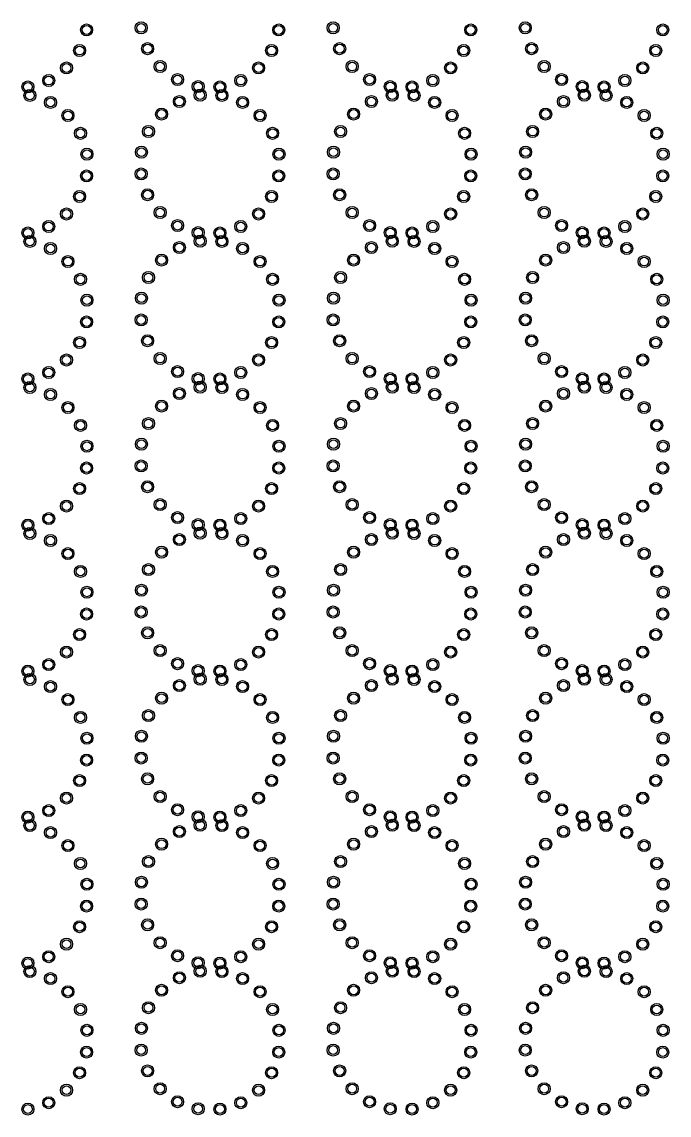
# Model space of a CAD drawing. Extents: x -1 to 383, y -3 to 314.
# Drawn here: x 94.2 to 188.1, y -3.2 to 155.4 of the extents above; entities that cross this region are included whole.
import ezdxf

# ---------------------------------------------------------------- set-up
doc = ezdxf.new("R2010")
doc.units = 0
doc.header["$MEASUREMENT"] = 0
doc.layers.get('0').update_dxf_attribs({"linetype": 'CONTINUOUS'})

msp = doc.modelspace()

# ---------------------------------------------------------------- linework, layer by layer
for centre, radius in [((103.64, 154.25), 0.873), ((103.64, 154.25), 0.645), ((111.55, 154.55), 0.873), ((111.55, 154.55), 0.645), ((131.5, 154.25), 0.873), ((131.5, 154.25), 0.645), ((139.4, 154.55), 0.873), ((139.4, 154.55), 0.645), ((159.35, 154.25), 0.873), ((159.35, 154.25), 0.645), ((167.26, 154.55), 0.873), ((167.26, 154.55), 0.645), ((187.21, 154.25), 0.873), ((187.21, 154.25), 0.645), ((112.48, 151.53), 0.873), ((140.34, 151.53), 0.873), ((168.19, 151.53), 0.873), ((102.62, 151.26), 0.873), ((102.62, 151.26), 0.645), ((112.48, 151.53), 0.645), ((130.47, 151.26), 0.873), ((130.47, 151.26), 0.645), ((140.34, 151.53), 0.645), ((158.33, 151.26), 0.873), ((158.33, 151.26), 0.645), ((168.19, 151.53), 0.645), ((186.19, 151.26), 0.873), ((186.19, 151.26), 0.645), ((100.72, 148.73), 0.873), ((100.72, 148.73), 0.645), ((114.3, 148.94), 0.873), ((114.3, 148.94), 0.645), ((128.58, 148.73), 0.873), ((128.58, 148.73), 0.645), ((142.16, 148.94), 0.873), ((142.16, 148.94), 0.645), ((156.44, 148.73), 0.873), ((156.44, 148.73), 0.645), ((170.01, 148.94), 0.873), ((170.01, 148.94), 0.645), ((184.3, 148.73), 0.873), ((184.3, 148.73), 0.645), ((98.14, 146.91), 0.873), ((98.14, 146.91), 0.645), ((116.83, 147.05), 0.873), ((116.83, 147.05), 0.645), ((126, 146.91), 0.873), ((126, 146.91), 0.645), ((144.68, 147.05), 0.873), ((144.68, 147.05), 0.645), ((153.85, 146.91), 0.873), ((153.85, 146.91), 0.645), ((172.54, 147.05), 0.873), ((172.54, 147.05), 0.645), ((181.71, 146.91), 0.873), ((181.71, 146.91), 0.645), ((95.12, 145.98), 0.873), ((95.12, 145.98), 0.645), ((119.82, 146.03), 0.873), ((119.82, 146.03), 0.645), ((122.98, 145.98), 0.873), ((122.98, 145.98), 0.645), ((147.68, 146.03), 0.873), ((147.68, 146.03), 0.645), ((150.84, 145.98), 0.873), ((150.84, 145.98), 0.645), ((175.53, 146.03), 0.873), ((175.53, 146.03), 0.645), ((178.69, 145.98), 0.873), ((178.69, 145.98), 0.645), ((95.41, 144.75), 0.873), ((95.41, 144.75), 0.645), ((98.4, 143.73), 0.873), ((98.4, 143.73), 0.645), ((117.09, 143.86), 0.873), ((117.09, 143.86), 0.645), ((120.11, 144.79), 0.873), ((120.11, 144.79), 0.645), ((123.27, 144.75), 0.873), ((123.27, 144.75), 0.645), ((126.26, 143.73), 0.873), ((126.26, 143.73), 0.645), ((144.95, 143.86), 0.873), ((144.95, 143.86), 0.645), ((147.97, 144.79), 0.873), ((147.97, 144.79), 0.645), ((151.13, 144.75), 0.873), ((151.13, 144.75), 0.645), ((154.12, 143.73), 0.873), ((154.12, 143.73), 0.645), ((172.81, 143.86), 0.873), ((172.81, 143.86), 0.645), ((175.83, 144.79), 0.873), ((175.83, 144.79), 0.645), ((178.99, 144.75), 0.873), ((178.99, 144.75), 0.645), ((181.98, 143.73), 0.873), ((181.98, 143.73), 0.645), ((114.51, 142.04), 0.873), ((142.37, 142.04), 0.873), ((170.22, 142.04), 0.873), ((100.93, 141.83), 0.873), ((100.93, 141.83), 0.645), ((114.51, 142.04), 0.645), ((128.79, 141.83), 0.873), ((128.79, 141.83), 0.645), ((142.37, 142.04), 0.645), ((156.65, 141.83), 0.873), ((156.65, 141.83), 0.645), ((170.22, 142.04), 0.645), ((184.51, 141.83), 0.873), ((184.51, 141.83), 0.645), ((102.75, 139.25), 0.873), ((102.75, 139.25), 0.645), ((112.61, 139.51), 0.873), ((112.61, 139.51), 0.645), ((130.61, 139.25), 0.873), ((130.61, 139.25), 0.645), ((140.47, 139.51), 0.873), ((140.47, 139.51), 0.645), ((158.47, 139.25), 0.873), ((158.47, 139.25), 0.645), ((168.33, 139.51), 0.873), ((168.33, 139.51), 0.645), ((186.33, 139.25), 0.873), ((186.33, 139.25), 0.645), ((103.68, 136.23), 0.873), ((103.68, 136.23), 0.645), ((111.59, 136.52), 0.873), ((111.59, 136.52), 0.645), ((131.54, 136.23), 0.873), ((131.54, 136.23), 0.645), ((139.45, 136.52), 0.873), ((139.45, 136.52), 0.645), ((159.4, 136.23), 0.873), ((159.4, 136.23), 0.645), ((167.31, 136.52), 0.873), ((167.31, 136.52), 0.645), ((187.26, 136.23), 0.873), ((187.26, 136.23), 0.645), ((103.64, 133.07), 0.873), ((103.64, 133.07), 0.645), ((111.55, 133.36), 0.873), ((111.55, 133.36), 0.645), ((131.5, 133.07), 0.873), ((131.5, 133.07), 0.645), ((139.4, 133.36), 0.873), ((139.4, 133.36), 0.645), ((159.35, 133.07), 0.873), ((159.35, 133.07), 0.645), ((167.26, 133.36), 0.873), ((167.26, 133.36), 0.645), ((187.21, 133.07), 0.873), ((187.21, 133.07), 0.645), ((102.62, 130.08), 0.873), ((102.62, 130.08), 0.645), ((112.48, 130.34), 0.873), ((112.48, 130.34), 0.645), ((130.47, 130.08), 0.873), ((130.47, 130.08), 0.645), ((140.34, 130.34), 0.873), ((140.34, 130.34), 0.645), ((158.33, 130.08), 0.873), ((158.33, 130.08), 0.645), ((168.19, 130.34), 0.873), ((168.19, 130.34), 0.645), ((186.19, 130.08), 0.873), ((186.19, 130.08), 0.645), ((114.3, 127.76), 0.873), ((142.16, 127.76), 0.873), ((170.01, 127.76), 0.873), ((100.72, 127.55), 0.873), ((100.72, 127.55), 0.645), ((114.3, 127.76), 0.645), ((128.58, 127.55), 0.873), ((128.58, 127.55), 0.645), ((142.16, 127.76), 0.645), ((156.44, 127.55), 0.873), ((156.44, 127.55), 0.645), ((170.01, 127.76), 0.645), ((184.3, 127.55), 0.873), ((184.3, 127.55), 0.645), ((95.12, 124.8), 0.873), ((95.12, 124.8), 0.645), ((98.14, 125.73), 0.873), ((98.14, 125.73), 0.645), ((116.83, 125.87), 0.873), ((116.83, 125.87), 0.645), ((119.82, 124.84), 0.873), ((119.82, 124.84), 0.645), ((122.98, 124.8), 0.873), ((122.98, 124.8), 0.645), ((126, 125.73), 0.873), ((126, 125.73), 0.645), ((144.68, 125.87), 0.873), ((144.68, 125.87), 0.645), ((147.68, 124.84), 0.873), ((147.68, 124.84), 0.645), ((150.84, 124.8), 0.873), ((150.84, 124.8), 0.645), ((153.85, 125.73), 0.873), ((153.85, 125.73), 0.645), ((172.54, 125.87), 0.873), ((172.54, 125.87), 0.645), ((175.53, 124.84), 0.873), ((175.53, 124.84), 0.645), ((178.69, 124.8), 0.873), ((178.69, 124.8), 0.645), ((181.71, 125.73), 0.873), ((181.71, 125.73), 0.645), ((95.41, 123.57), 0.873), ((95.41, 123.57), 0.645), ((120.11, 123.61), 0.873), ((120.11, 123.61), 0.645), ((123.27, 123.57), 0.873), ((123.27, 123.57), 0.645), ((147.97, 123.61), 0.873), ((147.97, 123.61), 0.645), ((151.13, 123.57), 0.873), ((151.13, 123.57), 0.645), ((175.83, 123.61), 0.873), ((175.83, 123.61), 0.645), ((178.99, 123.57), 0.873), ((178.99, 123.57), 0.645), ((98.4, 122.54), 0.873), ((98.4, 122.54), 0.645), ((117.09, 122.68), 0.873), ((117.09, 122.68), 0.645), ((126.26, 122.54), 0.873), ((126.26, 122.54), 0.645), ((144.95, 122.68), 0.873), ((144.95, 122.68), 0.645), ((154.12, 122.54), 0.873), ((154.12, 122.54), 0.645), ((172.81, 122.68), 0.873), ((172.81, 122.68), 0.645), ((181.98, 122.54), 0.873), ((181.98, 122.54), 0.645), ((100.93, 120.65), 0.873), ((100.93, 120.65), 0.645), ((114.51, 120.86), 0.873), ((114.51, 120.86), 0.645), ((128.79, 120.65), 0.873), ((128.79, 120.65), 0.645), ((142.37, 120.86), 0.873), ((142.37, 120.86), 0.645), ((156.65, 120.65), 0.873), ((156.65, 120.65), 0.645), ((170.22, 120.86), 0.873), ((170.22, 120.86), 0.645), ((184.51, 120.65), 0.873), ((184.51, 120.65), 0.645), ((112.61, 118.33), 0.873), ((112.61, 118.33), 0.645), ((140.47, 118.33), 0.873), ((140.47, 118.33), 0.645), ((168.33, 118.33), 0.873), ((168.33, 118.33), 0.645), ((102.75, 118.07), 0.873), ((102.75, 118.07), 0.645), ((130.61, 118.07), 0.873), ((130.61, 118.07), 0.645), ((158.47, 118.07), 0.873), ((158.47, 118.07), 0.645), ((186.33, 118.07), 0.873), ((186.33, 118.07), 0.645), ((103.68, 115.05), 0.873), ((111.59, 115.34), 0.873), ((111.59, 115.34), 0.645), ((131.54, 115.05), 0.873), ((139.45, 115.34), 0.873), ((139.45, 115.34), 0.645), ((159.4, 115.05), 0.873), ((167.31, 115.34), 0.873), ((167.31, 115.34), 0.645), ((187.26, 115.05), 0.873), ((103.68, 115.05), 0.645), ((131.54, 115.05), 0.645), ((159.4, 115.05), 0.645), ((187.26, 115.05), 0.645), ((103.64, 111.89), 0.873), ((111.55, 112.18), 0.873), ((111.55, 112.18), 0.645), ((131.5, 111.89), 0.873), ((139.4, 112.18), 0.873), ((139.4, 112.18), 0.645), ((159.35, 111.89), 0.873), ((167.26, 112.18), 0.873), ((167.26, 112.18), 0.645), ((187.21, 111.89), 0.873), ((103.64, 111.89), 0.645), ((131.5, 111.89), 0.645), ((159.35, 111.89), 0.645), ((187.21, 111.89), 0.645), ((102.62, 108.9), 0.873), ((102.62, 108.9), 0.645), ((112.48, 109.16), 0.873), ((112.48, 109.16), 0.645), ((130.47, 108.9), 0.873), ((130.47, 108.9), 0.645), ((140.34, 109.16), 0.873), ((140.34, 109.16), 0.645), ((158.33, 108.9), 0.873), ((158.33, 108.9), 0.645), ((168.19, 109.16), 0.873), ((168.19, 109.16), 0.645), ((186.19, 108.9), 0.873), ((186.19, 108.9), 0.645), ((100.72, 106.37), 0.873), ((100.72, 106.37), 0.645), ((114.3, 106.58), 0.873), ((114.3, 106.58), 0.645), ((128.58, 106.37), 0.873), ((128.58, 106.37), 0.645), ((142.16, 106.58), 0.873), ((142.16, 106.58), 0.645), ((156.44, 106.37), 0.873), ((156.44, 106.37), 0.645), ((170.01, 106.58), 0.873), ((170.01, 106.58), 0.645), ((184.3, 106.37), 0.873), ((184.3, 106.37), 0.645), ((98.14, 104.55), 0.873), ((98.14, 104.55), 0.645), ((116.83, 104.68), 0.873), ((116.83, 104.68), 0.645), ((126, 104.55), 0.873), ((126, 104.55), 0.645), ((144.68, 104.68), 0.873), ((144.68, 104.68), 0.645), ((153.85, 104.55), 0.873), ((153.85, 104.55), 0.645), ((172.54, 104.68), 0.873), ((172.54, 104.68), 0.645), ((181.71, 104.55), 0.873), ((181.71, 104.55), 0.645), ((95.12, 103.62), 0.873), ((95.12, 103.62), 0.645), ((95.41, 102.38), 0.873), ((119.82, 103.66), 0.873), ((119.82, 103.66), 0.645), ((120.11, 102.43), 0.873), ((122.98, 103.62), 0.873), ((122.98, 103.62), 0.645), ((123.27, 102.38), 0.873), ((147.68, 103.66), 0.873), ((147.68, 103.66), 0.645), ((147.97, 102.43), 0.873), ((150.84, 103.62), 0.873), ((150.84, 103.62), 0.645), ((151.13, 102.38), 0.873), ((175.53, 103.66), 0.873), ((175.53, 103.66), 0.645), ((175.83, 102.43), 0.873), ((178.69, 103.62), 0.873), ((178.69, 103.62), 0.645), ((178.99, 102.38), 0.873), ((95.41, 102.38), 0.645), ((98.4, 101.36), 0.873), ((98.4, 101.36), 0.645), ((117.09, 101.5), 0.873), ((117.09, 101.5), 0.645), ((120.11, 102.43), 0.645), ((123.27, 102.38), 0.645), ((126.26, 101.36), 0.873), ((126.26, 101.36), 0.645), ((144.95, 101.5), 0.873), ((144.95, 101.5), 0.645), ((147.97, 102.43), 0.645), ((151.13, 102.38), 0.645), ((154.12, 101.36), 0.873), ((154.12, 101.36), 0.645), ((172.81, 101.5), 0.873), ((172.81, 101.5), 0.645), ((175.83, 102.43), 0.645), ((178.99, 102.38), 0.645), ((181.98, 101.36), 0.873), ((181.98, 101.36), 0.645), ((100.93, 99.47), 0.873), ((100.93, 99.47), 0.645), ((114.51, 99.68), 0.873), ((114.51, 99.68), 0.645), ((128.79, 99.47), 0.873), ((128.79, 99.47), 0.645), ((142.37, 99.68), 0.873), ((142.37, 99.68), 0.645), ((156.65, 99.47), 0.873), ((156.65, 99.47), 0.645), ((170.22, 99.68), 0.873), ((170.22, 99.68), 0.645), ((184.51, 99.47), 0.873), ((184.51, 99.47), 0.645), ((102.75, 96.88), 0.873), ((102.75, 96.88), 0.645), ((112.61, 97.15), 0.873), ((112.61, 97.15), 0.645), ((130.61, 96.88), 0.873), ((130.61, 96.88), 0.645), ((140.47, 97.15), 0.873), ((140.47, 97.15), 0.645), ((158.47, 96.88), 0.873), ((158.47, 96.88), 0.645), ((168.33, 97.15), 0.873), ((168.33, 97.15), 0.645), ((186.33, 96.88), 0.873), ((186.33, 96.88), 0.645), ((103.68, 93.86), 0.873), ((103.68, 93.86), 0.645), ((111.59, 94.16), 0.873), ((111.59, 94.16), 0.645), ((131.54, 93.86), 0.873), ((131.54, 93.86), 0.645), ((139.45, 94.16), 0.873), ((139.45, 94.16), 0.645), ((159.4, 93.86), 0.873), ((159.4, 93.86), 0.645), ((167.31, 94.16), 0.873), ((167.31, 94.16), 0.645), ((187.26, 93.86), 0.873), ((187.26, 93.86), 0.645), ((103.64, 90.7), 0.873), ((103.64, 90.7), 0.645), ((111.55, 91), 0.873), ((111.55, 91), 0.645), ((131.5, 90.7), 0.873), ((131.5, 90.7), 0.645), ((139.4, 91), 0.873), ((139.4, 91), 0.645), ((159.35, 90.7), 0.873), ((159.35, 90.7), 0.645), ((167.26, 91), 0.873), ((167.26, 91), 0.645), ((187.21, 90.7), 0.873), ((187.21, 90.7), 0.645), ((112.48, 87.98), 0.873), ((140.34, 87.98), 0.873), ((168.19, 87.98), 0.873), ((102.62, 87.71), 0.873), ((102.62, 87.71), 0.645), ((112.48, 87.98), 0.645), ((130.47, 87.71), 0.873), ((130.47, 87.71), 0.645), ((140.34, 87.98), 0.645), ((158.33, 87.71), 0.873), ((158.33, 87.71), 0.645), ((168.19, 87.98), 0.645), ((186.19, 87.71), 0.873), ((186.19, 87.71), 0.645), ((100.72, 85.18), 0.873), ((100.72, 85.18), 0.645), ((114.3, 85.39), 0.873), ((114.3, 85.39), 0.645), ((128.58, 85.18), 0.873), ((128.58, 85.18), 0.645), ((142.16, 85.39), 0.873), ((142.16, 85.39), 0.645), ((156.44, 85.18), 0.873), ((156.44, 85.18), 0.645), ((170.01, 85.39), 0.873), ((170.01, 85.39), 0.645), ((184.3, 85.18), 0.873), ((184.3, 85.18), 0.645), ((98.14, 83.36), 0.873), ((116.83, 83.5), 0.873), ((116.83, 83.5), 0.645), ((126, 83.36), 0.873), ((144.68, 83.5), 0.873), ((144.68, 83.5), 0.645), ((153.85, 83.36), 0.873), ((172.54, 83.5), 0.873), ((172.54, 83.5), 0.645), ((181.71, 83.36), 0.873), ((95.12, 82.43), 0.873), ((95.12, 82.43), 0.645), ((98.14, 83.36), 0.645), ((119.82, 82.48), 0.873), ((119.82, 82.48), 0.645), ((122.98, 82.43), 0.873), ((122.98, 82.43), 0.645), ((126, 83.36), 0.645), ((147.68, 82.48), 0.873), ((147.68, 82.48), 0.645), ((150.84, 82.43), 0.873), ((150.84, 82.43), 0.645), ((153.85, 83.36), 0.645), ((175.53, 82.48), 0.873), ((175.53, 82.48), 0.645), ((178.69, 82.43), 0.873), ((178.69, 82.43), 0.645), ((181.71, 83.36), 0.645), ((95.41, 81.2), 0.873), ((95.41, 81.2), 0.645), ((98.4, 80.18), 0.873), ((117.09, 80.31), 0.873), ((117.09, 80.31), 0.645), ((120.11, 81.25), 0.873), ((120.11, 81.25), 0.645), ((123.27, 81.2), 0.873), ((123.27, 81.2), 0.645), ((126.26, 80.18), 0.873), ((144.95, 80.31), 0.873), ((144.95, 80.31), 0.645), ((147.97, 81.25), 0.873), ((147.97, 81.25), 0.645), ((151.13, 81.2), 0.873), ((151.13, 81.2), 0.645), ((154.12, 80.18), 0.873), ((172.81, 80.31), 0.873), ((172.81, 80.31), 0.645), ((175.83, 81.25), 0.873), ((175.83, 81.25), 0.645), ((178.99, 81.2), 0.873), ((178.99, 81.2), 0.645), ((181.98, 80.18), 0.873), ((98.4, 80.18), 0.645), ((114.51, 78.49), 0.873), ((126.26, 80.18), 0.645), ((142.37, 78.49), 0.873), ((154.12, 80.18), 0.645), ((170.22, 78.49), 0.873), ((181.98, 80.18), 0.645), ((100.93, 78.28), 0.873), ((100.93, 78.28), 0.645), ((114.51, 78.49), 0.645), ((128.79, 78.28), 0.873), ((128.79, 78.28), 0.645), ((142.37, 78.49), 0.645), ((156.65, 78.28), 0.873), ((156.65, 78.28), 0.645), ((170.22, 78.49), 0.645), ((184.51, 78.28), 0.873), ((184.51, 78.28), 0.645), ((102.75, 75.7), 0.873), ((102.75, 75.7), 0.645), ((112.61, 75.96), 0.873), ((112.61, 75.96), 0.645), ((130.61, 75.7), 0.873), ((130.61, 75.7), 0.645), ((140.47, 75.96), 0.873), ((140.47, 75.96), 0.645), ((158.47, 75.7), 0.873), ((158.47, 75.7), 0.645), ((168.33, 75.96), 0.873), ((168.33, 75.96), 0.645), ((186.33, 75.7), 0.873), ((186.33, 75.7), 0.645), ((103.68, 72.68), 0.873), ((103.68, 72.68), 0.645), ((111.59, 72.97), 0.873), ((111.59, 72.97), 0.645), ((131.54, 72.68), 0.873), ((131.54, 72.68), 0.645), ((139.45, 72.97), 0.873), ((139.45, 72.97), 0.645), ((159.4, 72.68), 0.873), ((159.4, 72.68), 0.645), ((167.31, 72.97), 0.873), ((167.31, 72.97), 0.645), ((187.26, 72.68), 0.873), ((187.26, 72.68), 0.645), ((103.64, 69.52), 0.873), ((103.64, 69.52), 0.645), ((111.55, 69.81), 0.873), ((111.55, 69.81), 0.645), ((131.5, 69.52), 0.873), ((131.5, 69.52), 0.645), ((139.4, 69.81), 0.873), ((139.4, 69.81), 0.645), ((159.35, 69.52), 0.873), ((159.35, 69.52), 0.645), ((167.26, 69.81), 0.873), ((167.26, 69.81), 0.645), ((187.21, 69.52), 0.873), ((187.21, 69.52), 0.645), ((102.62, 66.53), 0.873), ((102.62, 66.53), 0.645), ((112.48, 66.79), 0.873), ((112.48, 66.79), 0.645), ((130.47, 66.53), 0.873), ((130.47, 66.53), 0.645), ((140.34, 66.79), 0.873), ((140.34, 66.79), 0.645), ((158.33, 66.53), 0.873), ((158.33, 66.53), 0.645), ((168.19, 66.79), 0.873), ((168.19, 66.79), 0.645), ((186.19, 66.53), 0.873), ((186.19, 66.53), 0.645), ((114.3, 64.21), 0.873), ((142.16, 64.21), 0.873), ((170.01, 64.21), 0.873), ((100.72, 64), 0.873), ((100.72, 64), 0.645), ((114.3, 64.21), 0.645), ((128.58, 64), 0.873), ((128.58, 64), 0.645), ((142.16, 64.21), 0.645), ((156.44, 64), 0.873), ((156.44, 64), 0.645), ((170.01, 64.21), 0.645), ((184.3, 64), 0.873), ((184.3, 64), 0.645), ((95.12, 61.25), 0.873), ((95.12, 61.25), 0.645), ((98.14, 62.18), 0.873), ((98.14, 62.18), 0.645), ((116.83, 62.32), 0.873), ((116.83, 62.32), 0.645), ((119.82, 61.3), 0.873), ((119.82, 61.3), 0.645), ((122.98, 61.25), 0.873), ((122.98, 61.25), 0.645), ((126, 62.18), 0.873), ((126, 62.18), 0.645), ((144.68, 62.32), 0.873), ((144.68, 62.32), 0.645), ((147.68, 61.3), 0.873), ((147.68, 61.3), 0.645), ((150.84, 61.25), 0.873), ((150.84, 61.25), 0.645), ((153.85, 62.18), 0.873), ((153.85, 62.18), 0.645), ((172.54, 62.32), 0.873), ((172.54, 62.32), 0.645), ((175.53, 61.3), 0.873), ((175.53, 61.3), 0.645), ((178.69, 61.25), 0.873), ((178.69, 61.25), 0.645), ((181.71, 62.18), 0.873), ((181.71, 62.18), 0.645), ((95.41, 60.02), 0.873), ((95.41, 60.02), 0.645), ((120.11, 60.06), 0.873), ((120.11, 60.06), 0.645), ((123.27, 60.02), 0.873), ((123.27, 60.02), 0.645), ((147.97, 60.06), 0.873), ((147.97, 60.06), 0.645), ((151.13, 60.02), 0.873), ((151.13, 60.02), 0.645), ((175.83, 60.06), 0.873), ((175.83, 60.06), 0.645), ((178.99, 60.02), 0.873), ((178.99, 60.02), 0.645), ((98.4, 58.99), 0.873), ((98.4, 58.99), 0.645), ((117.09, 59.13), 0.873), ((117.09, 59.13), 0.645), ((126.26, 58.99), 0.873), ((126.26, 58.99), 0.645), ((144.95, 59.13), 0.873), ((144.95, 59.13), 0.645), ((154.12, 58.99), 0.873), ((154.12, 58.99), 0.645), ((172.81, 59.13), 0.873), ((172.81, 59.13), 0.645), ((181.98, 58.99), 0.873), ((181.98, 58.99), 0.645), ((100.93, 57.1), 0.873), ((100.93, 57.1), 0.645), ((114.51, 57.31), 0.873), ((114.51, 57.31), 0.645), ((128.79, 57.1), 0.873), ((128.79, 57.1), 0.645), ((142.37, 57.31), 0.873), ((142.37, 57.31), 0.645), ((156.65, 57.1), 0.873), ((156.65, 57.1), 0.645), ((170.22, 57.31), 0.873), ((170.22, 57.31), 0.645), ((184.51, 57.1), 0.873), ((184.51, 57.1), 0.645), ((112.61, 54.78), 0.873), ((140.47, 54.78), 0.873), ((168.33, 54.78), 0.873), ((102.75, 54.52), 0.873), ((102.75, 54.52), 0.645), ((112.61, 54.78), 0.645), ((130.61, 54.52), 0.873), ((130.61, 54.52), 0.645), ((140.47, 54.78), 0.645), ((158.47, 54.52), 0.873), ((158.47, 54.52), 0.645), ((168.33, 54.78), 0.645), ((186.33, 54.52), 0.873), ((186.33, 54.52), 0.645), ((103.68, 51.5), 0.873), ((111.59, 51.79), 0.873), ((111.59, 51.79), 0.645), ((131.54, 51.5), 0.873), ((139.45, 51.79), 0.873), ((139.45, 51.79), 0.645), ((159.4, 51.5), 0.873), ((167.31, 51.79), 0.873), ((167.31, 51.79), 0.645), ((187.26, 51.5), 0.873), ((103.68, 51.5), 0.645), ((131.54, 51.5), 0.645), ((159.4, 51.5), 0.645), ((187.26, 51.5), 0.645), ((103.64, 48.34), 0.873), ((111.55, 48.63), 0.873), ((111.55, 48.63), 0.645), ((131.5, 48.34), 0.873), ((139.4, 48.63), 0.873), ((139.4, 48.63), 0.645), ((159.35, 48.34), 0.873), ((167.26, 48.63), 0.873), ((167.26, 48.63), 0.645), ((187.21, 48.34), 0.873), ((103.64, 48.34), 0.645), ((131.5, 48.34), 0.645), ((159.35, 48.34), 0.645), ((187.21, 48.34), 0.645), ((102.62, 45.35), 0.873), ((112.48, 45.61), 0.873), ((112.48, 45.61), 0.645), ((130.47, 45.35), 0.873), ((140.34, 45.61), 0.873), ((140.34, 45.61), 0.645), ((158.33, 45.35), 0.873), ((168.19, 45.61), 0.873), ((168.19, 45.61), 0.645), ((186.19, 45.35), 0.873), ((102.62, 45.35), 0.645), ((130.47, 45.35), 0.645), ((158.33, 45.35), 0.645), ((186.19, 45.35), 0.645), ((100.72, 42.82), 0.873), ((100.72, 42.82), 0.645), ((114.3, 43.03), 0.873), ((114.3, 43.03), 0.645), ((128.58, 42.82), 0.873), ((128.58, 42.82), 0.645), ((142.16, 43.03), 0.873), ((142.16, 43.03), 0.645), ((156.44, 42.82), 0.873), ((156.44, 42.82), 0.645), ((170.01, 43.03), 0.873), ((170.01, 43.03), 0.645), ((184.3, 42.82), 0.873), ((184.3, 42.82), 0.645), ((98.14, 41), 0.873), ((98.14, 41), 0.645), ((116.83, 41.13), 0.873), ((116.83, 41.13), 0.645), ((126, 41), 0.873), ((126, 41), 0.645), ((144.68, 41.13), 0.873), ((144.68, 41.13), 0.645), ((153.85, 41), 0.873), ((153.85, 41), 0.645), ((172.54, 41.13), 0.873), ((172.54, 41.13), 0.645), ((181.71, 41), 0.873), ((181.71, 41), 0.645), ((95.12, 40.07), 0.873), ((95.12, 40.07), 0.645), ((95.41, 38.83), 0.873), ((119.82, 40.11), 0.873), ((119.82, 40.11), 0.645), ((120.11, 38.88), 0.873), ((122.98, 40.07), 0.873), ((122.98, 40.07), 0.645), ((123.27, 38.83), 0.873), ((147.68, 40.11), 0.873), ((147.68, 40.11), 0.645), ((147.97, 38.88), 0.873), ((150.84, 40.07), 0.873), ((150.84, 40.07), 0.645), ((151.13, 38.83), 0.873), ((175.53, 40.11), 0.873), ((175.53, 40.11), 0.645), ((175.83, 38.88), 0.873), ((178.69, 40.07), 0.873), ((178.69, 40.07), 0.645), ((178.99, 38.83), 0.873), ((95.41, 38.83), 0.645), ((98.4, 37.81), 0.873), ((98.4, 37.81), 0.645), ((117.09, 37.95), 0.873), ((117.09, 37.95), 0.645), ((120.11, 38.88), 0.645), ((123.27, 38.83), 0.645), ((126.26, 37.81), 0.873), ((126.26, 37.81), 0.645), ((144.95, 37.95), 0.873), ((144.95, 37.95), 0.645), ((147.97, 38.88), 0.645), ((151.13, 38.83), 0.645), ((154.12, 37.81), 0.873), ((154.12, 37.81), 0.645), ((172.81, 37.95), 0.873), ((172.81, 37.95), 0.645), ((175.83, 38.88), 0.645), ((178.99, 38.83), 0.645), ((181.98, 37.81), 0.873), ((181.98, 37.81), 0.645), ((100.93, 35.92), 0.873), ((100.93, 35.92), 0.645), ((114.51, 36.13), 0.873), ((114.51, 36.13), 0.645), ((128.79, 35.92), 0.873), ((128.79, 35.92), 0.645), ((142.37, 36.13), 0.873), ((142.37, 36.13), 0.645), ((156.65, 35.92), 0.873), ((156.65, 35.92), 0.645), ((170.22, 36.13), 0.873), ((170.22, 36.13), 0.645), ((184.51, 35.92), 0.873), ((184.51, 35.92), 0.645), ((102.75, 33.33), 0.873), ((102.75, 33.33), 0.645), ((112.61, 33.6), 0.873), ((112.61, 33.6), 0.645), ((130.61, 33.33), 0.873), ((130.61, 33.33), 0.645), ((140.47, 33.6), 0.873), ((140.47, 33.6), 0.645), ((158.47, 33.33), 0.873), ((158.47, 33.33), 0.645), ((168.33, 33.6), 0.873), ((168.33, 33.6), 0.645), ((186.33, 33.33), 0.873), ((186.33, 33.33), 0.645), ((103.68, 30.31), 0.873), ((103.68, 30.31), 0.645), ((111.59, 30.61), 0.873), ((111.59, 30.61), 0.645), ((131.54, 30.31), 0.873), ((131.54, 30.31), 0.645), ((139.45, 30.61), 0.873), ((139.45, 30.61), 0.645), ((159.4, 30.31), 0.873), ((159.4, 30.31), 0.645), ((167.31, 30.61), 0.873), ((167.31, 30.61), 0.645), ((187.26, 30.31), 0.873), ((187.26, 30.31), 0.645), ((103.64, 27.15), 0.873), ((103.64, 27.15), 0.645), ((111.55, 27.45), 0.873), ((111.55, 27.45), 0.645), ((131.5, 27.15), 0.873), ((131.5, 27.15), 0.645), ((139.4, 27.45), 0.873), ((139.4, 27.45), 0.645), ((159.35, 27.15), 0.873), ((159.35, 27.15), 0.645), ((167.26, 27.45), 0.873), ((167.26, 27.45), 0.645), ((187.21, 27.15), 0.873), ((187.21, 27.15), 0.645), ((102.62, 24.16), 0.873), ((102.62, 24.16), 0.645), ((112.48, 24.43), 0.873), ((112.48, 24.43), 0.645), ((130.47, 24.16), 0.873), ((130.47, 24.16), 0.645), ((140.34, 24.43), 0.873), ((140.34, 24.43), 0.645), ((158.33, 24.16), 0.873), ((158.33, 24.16), 0.645), ((168.19, 24.43), 0.873), ((168.19, 24.43), 0.645), ((186.19, 24.16), 0.873), ((186.19, 24.16), 0.645), ((100.72, 21.63), 0.873), ((100.72, 21.63), 0.645), ((114.3, 21.84), 0.873), ((114.3, 21.84), 0.645), ((128.58, 21.63), 0.873), ((128.58, 21.63), 0.645), ((142.16, 21.84), 0.873), ((142.16, 21.84), 0.645), ((156.44, 21.63), 0.873), ((156.44, 21.63), 0.645), ((170.01, 21.84), 0.873), ((170.01, 21.84), 0.645), ((184.3, 21.63), 0.873), ((184.3, 21.63), 0.645), ((98.14, 19.81), 0.873), ((116.83, 19.95), 0.873), ((126, 19.81), 0.873), ((144.68, 19.95), 0.873), ((153.85, 19.81), 0.873), ((172.54, 19.95), 0.873), ((181.71, 19.81), 0.873), ((95.12, 18.88), 0.873), ((95.12, 18.88), 0.645), ((98.14, 19.81), 0.645), ((116.83, 19.95), 0.645), ((119.82, 18.93), 0.873), ((119.82, 18.93), 0.645), ((122.98, 18.88), 0.873), ((122.98, 18.88), 0.645), ((126, 19.81), 0.645), ((144.68, 19.95), 0.645), ((147.68, 18.93), 0.873), ((147.68, 18.93), 0.645), ((150.84, 18.88), 0.873), ((150.84, 18.88), 0.645), ((153.85, 19.81), 0.645), ((172.54, 19.95), 0.645), ((175.53, 18.93), 0.873), ((175.53, 18.93), 0.645), ((178.69, 18.88), 0.873), ((178.69, 18.88), 0.645), ((181.71, 19.81), 0.645), ((95.41, 17.65), 0.873), ((95.41, 17.65), 0.645), ((98.4, 16.63), 0.873), ((117.09, 16.76), 0.873), ((120.11, 17.7), 0.873), ((120.11, 17.7), 0.645), ((123.27, 17.65), 0.873), ((123.27, 17.65), 0.645), ((126.26, 16.63), 0.873), ((144.95, 16.76), 0.873), ((147.97, 17.7), 0.873), ((147.97, 17.7), 0.645), ((151.13, 17.65), 0.873), ((151.13, 17.65), 0.645), ((154.12, 16.63), 0.873), ((172.81, 16.76), 0.873), ((175.83, 17.7), 0.873), ((175.83, 17.7), 0.645), ((178.99, 17.65), 0.873), ((178.99, 17.65), 0.645), ((181.98, 16.63), 0.873), ((98.4, 16.63), 0.645), ((117.09, 16.76), 0.645), ((126.26, 16.63), 0.645), ((144.95, 16.76), 0.645), ((154.12, 16.63), 0.645), ((172.81, 16.76), 0.645), ((181.98, 16.63), 0.645), ((100.93, 14.73), 0.873), ((100.93, 14.73), 0.645), ((114.51, 14.94), 0.873), ((114.51, 14.94), 0.645), ((128.79, 14.73), 0.873), ((128.79, 14.73), 0.645), ((142.37, 14.94), 0.873), ((142.37, 14.94), 0.645), ((156.65, 14.73), 0.873), ((156.65, 14.73), 0.645), ((170.22, 14.94), 0.873), ((170.22, 14.94), 0.645), ((184.51, 14.73), 0.873), ((184.51, 14.73), 0.645), ((102.75, 12.15), 0.873), ((102.75, 12.15), 0.645), ((112.61, 12.41), 0.873), ((112.61, 12.41), 0.645), ((130.61, 12.15), 0.873), ((130.61, 12.15), 0.645), ((140.47, 12.41), 0.873), ((140.47, 12.41), 0.645), ((158.47, 12.15), 0.873), ((158.47, 12.15), 0.645), ((168.33, 12.41), 0.873), ((168.33, 12.41), 0.645), ((186.33, 12.15), 0.873), ((186.33, 12.15), 0.645), ((103.68, 9.13), 0.873), ((103.68, 9.13), 0.645), ((111.59, 9.42), 0.873), ((111.59, 9.42), 0.645), ((131.54, 9.13), 0.873), ((131.54, 9.13), 0.645), ((139.45, 9.42), 0.873), ((139.45, 9.42), 0.645), ((159.4, 9.13), 0.873), ((159.4, 9.13), 0.645), ((167.31, 9.42), 0.873), ((167.31, 9.42), 0.645), ((187.26, 9.13), 0.873), ((187.26, 9.13), 0.645), ((103.64, 5.97), 0.873), ((103.64, 5.97), 0.645), ((111.55, 6.26), 0.873), ((111.55, 6.26), 0.645), ((131.5, 5.97), 0.873), ((131.5, 5.97), 0.645), ((139.4, 6.26), 0.873), ((139.4, 6.26), 0.645), ((159.35, 5.97), 0.873), ((159.35, 5.97), 0.645), ((167.26, 6.26), 0.873), ((167.26, 6.26), 0.645), ((187.21, 5.97), 0.873), ((187.21, 5.97), 0.645), ((102.62, 2.98), 0.873), ((102.62, 2.98), 0.645), ((112.48, 3.24), 0.873), ((112.48, 3.24), 0.645), ((130.47, 2.98), 0.873), ((130.47, 2.98), 0.645), ((140.34, 3.24), 0.873), ((140.34, 3.24), 0.645), ((158.33, 2.98), 0.873), ((158.33, 2.98), 0.645), ((168.19, 3.24), 0.873), ((168.19, 3.24), 0.645), ((186.19, 2.98), 0.873), ((186.19, 2.98), 0.645), ((100.72, 0.45), 0.873), ((100.72, 0.45), 0.645), ((114.3, 0.66), 0.873), ((114.3, 0.66), 0.645), ((128.58, 0.45), 0.873), ((128.58, 0.45), 0.645), ((142.16, 0.66), 0.873), ((142.16, 0.66), 0.645), ((156.44, 0.45), 0.873), ((156.44, 0.45), 0.645), ((170.01, 0.66), 0.873), ((170.01, 0.66), 0.645), ((184.3, 0.45), 0.873), ((184.3, 0.45), 0.645), ((95.12, -2.3), 0.873), ((98.14, -1.37), 0.873), ((98.14, -1.37), 0.645), ((116.83, -1.23), 0.873), ((116.83, -1.23), 0.645), ((119.82, -2.25), 0.873), ((122.98, -2.3), 0.873), ((126, -1.37), 0.873), ((126, -1.37), 0.645), ((144.68, -1.23), 0.873), ((144.68, -1.23), 0.645), ((147.68, -2.25), 0.873), ((150.84, -2.3), 0.873), ((153.85, -1.37), 0.873), ((153.85, -1.37), 0.645), ((172.54, -1.23), 0.873), ((172.54, -1.23), 0.645), ((175.53, -2.25), 0.873), ((178.69, -2.3), 0.873), ((181.71, -1.37), 0.873), ((181.71, -1.37), 0.645), ((95.12, -2.3), 0.645), ((119.82, -2.25), 0.645), ((122.98, -2.3), 0.645), ((147.68, -2.25), 0.645), ((150.84, -2.3), 0.645), ((175.53, -2.25), 0.645), ((178.69, -2.3), 0.645)]:
    msp.add_circle(centre, radius)

doc.saveas('drawing.dxf')
